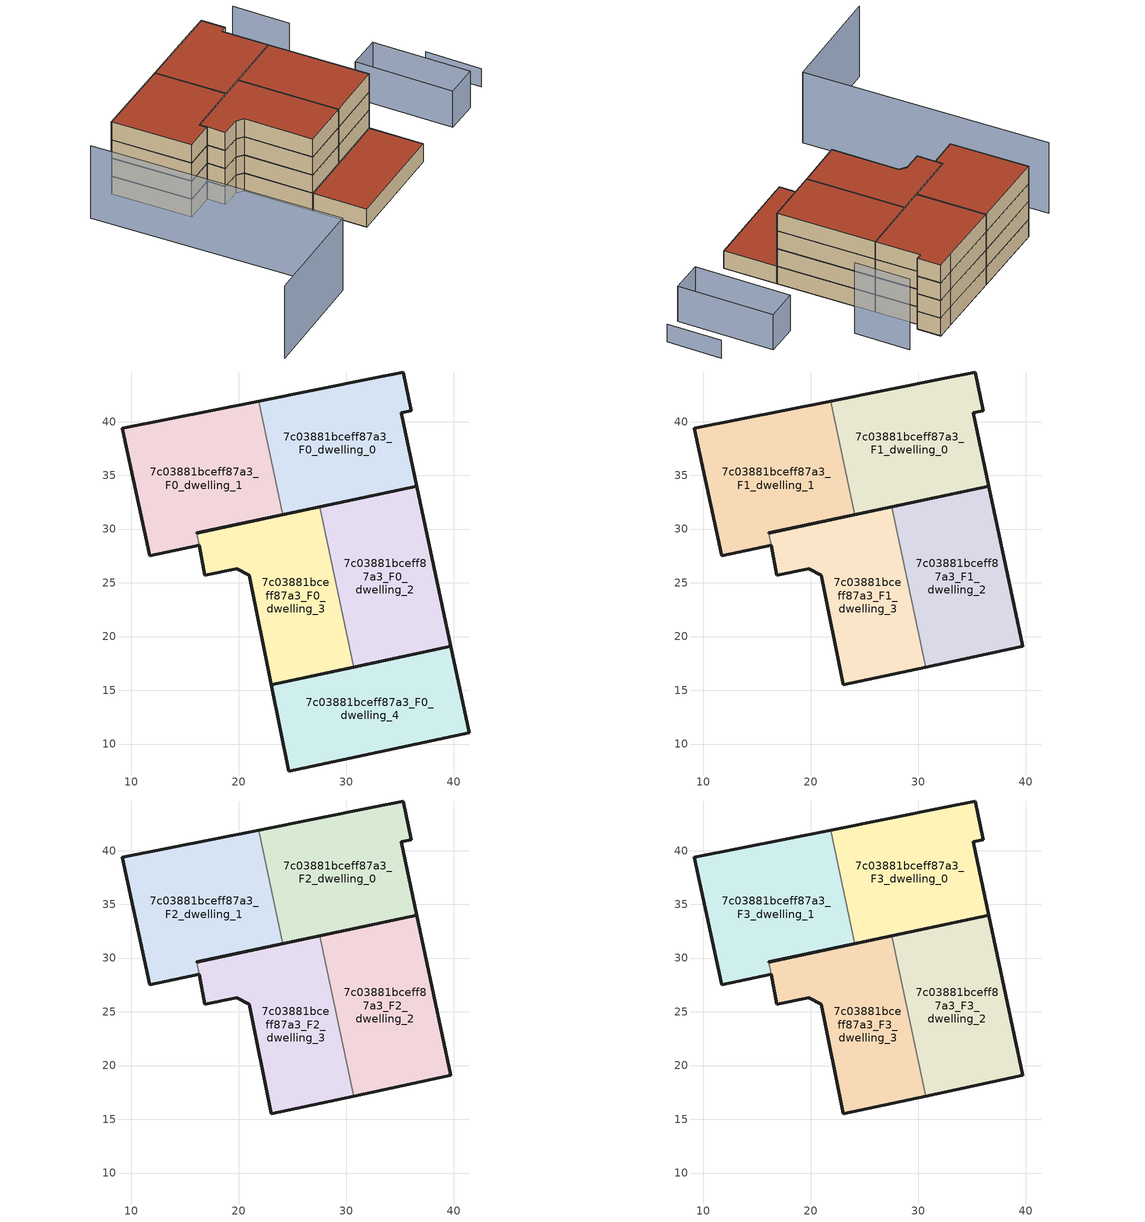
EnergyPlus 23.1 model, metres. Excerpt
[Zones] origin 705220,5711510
7c03881bceff87a3_F0_dwelling_0
 floor ground (EU_floor_Construction): 36.56,33.97 35.1,40.81 36.06,41 35.31,44.62 32.45,44.03 21.85,41.9 24.1,31.33 z0
 wall outside (EU_wall_Construction): 21.85,41.9 32.45,44.03 35.31,44.62 36.06,41 35.1,40.81 36.56,33.97 24.1,31.33 z0:3
 wall to 7c03881bceff87a3_F0_dwelling_1 (EU_wall_Construction): 24.1,31.33 21.86,41.9 z0:3
7c03881bceff87a3_F0_dwelling_1
 floor ground (EU_floor_Construction): 24.1,31.33 21.85,41.9 9.19,39.36 11.73,27.5 16.33,28.48 16.11,29.63 z0
 wall outside (EU_wall_Construction): 24.1,31.33 16.11,29.63 / 16.33,28.48 11.73,27.5 9.19,39.36 21.85,41.9 z0:3
 wall to 7c03881bceff87a3_F0_dwelling_3 (EU_wall_Construction): 16.11,29.63 16.33,28.48 z0:3
7c03881bceff87a3_F0_dwelling_2
 floor ground (EU_floor_Construction): 39.73,19.08 36.56,33.97 27.54,32.06 30.7,17.16 z0
 wall outside (EU_wall_Construction): 27.54,32.06 36.56,33.97 39.73,19.08 30.7,17.16 z0:3
 wall to 7c03881bceff87a3_F0_dwelling_3 (EU_wall_Construction): 30.7,17.16 27.54,32.06 z0:3
7c03881bceff87a3_F0_dwelling_3
 floor ground (EU_floor_Construction): 30.7,17.16 27.54,32.06 16.11,29.64 16.11,29.63 16.33,28.48 16.33,28.47 16.86,25.71 19.82,26.32 20.97,25.69 23.03,15.54 z0
 wall outside (EU_wall_Construction): 16.11,29.63 16.11,29.64 27.54,32.06 / 30.7,17.16 23.03,15.54 20.97,25.69 19.82,26.32 16.86,25.71 16.33,28.47 16.33,28.48 z0:3
7c03881bceff87a3_F0_dwelling_4
 floor ground (EU_floor_Construction): 41.44,11.04 39.73,19.08 23.03,15.54 24.67,7.49 z0
 wall outside (EU_wall_Construction): 23.03,15.54 39.73,19.08 41.44,11.04 24.67,7.49 23.03,15.54 z0:3
 roof outside (EU_roof_Construction): 39.73,19.08 41.44,11.04 24.67,7.49 23.03,15.54 z3
7c03881bceff87a3_F1_dwelling_0
 floor to 7c03881bceff87a3_F0_dwelling_0 (EU_floor_Construction): 36.56,33.97 35.1,40.81 36.05,41 35.31,44.62 32.45,44.03 21.85,41.9 24.1,31.33 z3
 wall outside (EU_wall_Construction): 21.85,41.9 32.45,44.03 35.31,44.62 36.06,41 35.1,40.81 36.56,33.97 24.1,31.33 z3:6
 wall to 7c03881bceff87a3_F1_dwelling_1 (EU_wall_Construction): 24.1,31.33 21.86,41.9 z3:6
7c03881bceff87a3_F1_dwelling_1
 floor to 7c03881bceff87a3_F0_dwelling_1 (EU_floor_Construction): 24.1,31.33 21.85,41.9 9.19,39.36 11.73,27.5 16.33,28.48 16.11,29.63 z3
 wall outside (EU_wall_Construction): 24.1,31.33 16.11,29.63 / 16.33,28.48 11.73,27.5 9.19,39.36 21.85,41.9 z3:6
 wall to 7c03881bceff87a3_F1_dwelling_3 (EU_wall_Construction): 16.11,29.63 16.33,28.48 z3:6
7c03881bceff87a3_F1_dwelling_2
 floor to 7c03881bceff87a3_F0_dwelling_2 (EU_floor_Construction): 39.73,19.08 36.56,33.97 27.54,32.06 30.7,17.16 z3
 wall outside (EU_wall_Construction): 27.54,32.06 36.56,33.97 39.73,19.08 30.7,17.16 z3:6
 wall to 7c03881bceff87a3_F1_dwelling_3 (EU_wall_Construction): 30.7,17.16 27.54,32.06 z3:6
7c03881bceff87a3_F1_dwelling_3
 floor to 7c03881bceff87a3_F0_dwelling_3 (EU_floor_Construction): 30.7,17.16 27.54,32.06 16.11,29.64 16.11,29.63 16.33,28.48 16.33,28.47 16.86,25.71 19.82,26.32 20.97,25.69 23.03,15.54 z3
 wall outside (EU_wall_Construction): 16.11,29.63 16.11,29.64 27.54,32.06 / 30.7,17.16 23.03,15.54 20.97,25.69 19.82,26.32 16.86,25.71 16.33,28.47 16.33,28.48 z3:6
7c03881bceff87a3_F2_dwelling_0
 floor to 7c03881bceff87a3_F1_dwelling_0 (EU_floor_Construction): 36.56,33.97 35.1,40.81 36.05,41 35.31,44.62 32.45,44.03 21.85,41.9 24.1,31.33 z6
 wall outside (EU_wall_Construction): 21.85,41.9 32.45,44.03 35.31,44.62 36.06,41 35.1,40.81 36.56,33.97 24.1,31.33 z6:9
 wall to 7c03881bceff87a3_F2_dwelling_1 (EU_wall_Construction): 24.1,31.33 21.86,41.9 z6:9
7c03881bceff87a3_F2_dwelling_1
 floor to 7c03881bceff87a3_F1_dwelling_1 (EU_floor_Construction): 24.1,31.33 21.85,41.9 9.19,39.36 11.73,27.5 16.33,28.48 16.11,29.63 z6
 wall outside (EU_wall_Construction): 24.1,31.33 16.11,29.63 / 16.33,28.48 11.73,27.5 9.19,39.36 21.85,41.9 z6:9
 wall to 7c03881bceff87a3_F2_dwelling_3 (EU_wall_Construction): 16.11,29.63 16.33,28.48 z6:9
7c03881bceff87a3_F2_dwelling_2
 floor to 7c03881bceff87a3_F1_dwelling_2 (EU_floor_Construction): 39.73,19.08 36.56,33.97 27.54,32.06 30.7,17.16 z6
 wall outside (EU_wall_Construction): 27.54,32.06 36.56,33.97 39.73,19.08 30.7,17.16 z6:9
 wall to 7c03881bceff87a3_F2_dwelling_3 (EU_wall_Construction): 30.7,17.16 27.54,32.06 z6:9
7c03881bceff87a3_F2_dwelling_3
 floor to 7c03881bceff87a3_F1_dwelling_3 (EU_floor_Construction): 30.7,17.16 27.54,32.06 16.11,29.64 16.11,29.63 16.33,28.48 16.33,28.47 16.86,25.71 19.82,26.32 20.97,25.69 23.03,15.54 z6
 wall outside (EU_wall_Construction): 16.11,29.63 16.11,29.64 27.54,32.06 / 30.7,17.16 23.03,15.54 20.97,25.69 19.82,26.32 16.86,25.71 16.33,28.47 16.33,28.48 z6:9
7c03881bceff87a3_F3_dwelling_0
 floor to 7c03881bceff87a3_F2_dwelling_0 (EU_floor_Construction): 36.56,33.97 35.1,40.81 36.05,41 35.31,44.62 32.45,44.03 21.85,41.9 24.1,31.33 z9
 wall outside (EU_wall_Construction): 21.85,41.9 32.45,44.03 35.31,44.62 36.06,41 35.1,40.81 36.56,33.97 24.1,31.33 z9:12
 wall to 7c03881bceff87a3_F3_dwelling_1 (EU_wall_Construction): 24.1,31.33 21.86,41.9 z9:12
 roof outside (EU_roof_Construction): 35.31,44.62 36.06,41 35.1,40.81 36.56,33.97 24.1,31.33 21.85,41.9 32.45,44.03 z12
7c03881bceff87a3_F3_dwelling_1
 floor to 7c03881bceff87a3_F2_dwelling_1 (EU_floor_Construction): 24.1,31.33 21.85,41.9 9.19,39.36 11.73,27.5 16.33,28.48 16.11,29.63 z9
 wall outside (EU_wall_Construction): 24.1,31.33 16.11,29.63 / 16.33,28.48 11.73,27.5 9.19,39.36 21.85,41.9 z9:12
 wall to 7c03881bceff87a3_F3_dwelling_3 (EU_wall_Construction): 16.11,29.63 16.33,28.48 z9:12
 roof outside (EU_roof_Construction): 21.85,41.9 24.1,31.33 16.11,29.63 16.33,28.48 11.73,27.5 9.19,39.36 z12
7c03881bceff87a3_F3_dwelling_2
 floor to 7c03881bceff87a3_F2_dwelling_2 (EU_floor_Construction): 39.73,19.08 36.56,33.97 27.54,32.06 30.7,17.16 z9
 wall outside (EU_wall_Construction): 27.54,32.06 36.56,33.97 39.73,19.08 30.7,17.16 z9:12
 wall to 7c03881bceff87a3_F3_dwelling_3 (EU_wall_Construction): 30.7,17.16 27.54,32.06 z9:12
 roof outside (EU_roof_Construction): 36.56,33.97 39.73,19.08 30.7,17.16 27.54,32.06 z12
7c03881bceff87a3_F3_dwelling_3
 floor to 7c03881bceff87a3_F2_dwelling_3 (EU_floor_Construction): 30.7,17.16 27.54,32.06 16.11,29.64 16.11,29.63 16.33,28.48 16.33,28.47 16.86,25.71 19.82,26.32 20.97,25.69 23.03,15.54 z9
 wall outside (EU_wall_Construction): 16.11,29.63 16.11,29.64 27.54,32.06 / 30.7,17.16 23.03,15.54 20.97,25.69 19.82,26.32 16.86,25.71 16.33,28.47 16.33,28.48 z9:12
 roof outside (EU_roof_Construction): 27.54,32.06 30.7,17.16 23.03,15.54 20.97,25.69 19.82,26.32 16.86,25.71 16.33,28.47 16.33,28.48 16.11,29.63 16.11,29.64 z12
shading: 3.13,38.04 11.15,0.87 / 11.15,0.87 -6.07,-2.84 / 42.23,34.91 40.6,43.33 z0:12; 59.97,15.86 58.37,24.1 z0:3; 50.18,12.94 47.3,27.51 / 47.3,27.51 52.39,28.51 / 52.39,28.51 55.26,13.94 / 55.26,13.94 50.18,12.94 z0:6
[Building]
EU S2 Campaign: North Axis=0; Terrain=City; Solar Distribution=FullExterior
[Site:Location]
London: Latitude=51.5; Longitude=-0.5; Time Zone=0; Elevation=25
[SizingPeriod:WeatherFileDays]
AnnualSizingPeriod: Begin Month=1; Begin Day of Month=1; End Month=12; End Day of Month=31; Day of Week for Start Day=Monday; Use Weather File Daylight Saving Period=No; Use Weather File Rain and Snow Indicators=No
[MATERIAL]
EU_InternalMass_Material: Roughness=MediumRough; Thickness=0.1; Conductivity=1; Density=1800; Specific Heat=900; Thermal Absorptance=0.9; Solar Absorptance=0.7; Visible Absorptance=0.7
[MATERIAL:NOMASS] Roughness=MediumRough; Thermal Absorptance=0.9; Solar Absorptance=0.7; Visible Absorptance=0.7
Name | Thermal Resistance
EU_wall_NoMass | 1.04674
EU_roof_NoMass | 4.32442
EU_floor_NoMass | 2.04616
[CONSTRUCTION]
EU_wall_Construction: EU_wall_NoMass
EU_roof_Construction: EU_roof_NoMass
EU_floor_Construction: EU_floor_NoMass
EU_InternalMass_Construction: EU_InternalMass_Material
[ZONE] Type=1; Multiplier=1; Ceiling Height=autocalculate; Floor Area=autocalculate; Part of Total Floor Area=Yes
Name | Volume
7c03881bceff87a3_F0_dwelling_0; 7c03881bceff87a3_F1_dwelling_0; 7c03881bceff87a3_F2_dwelling_0; 7c03881bceff87a3_F3_dwelling_0 | 421.269
7c03881bceff87a3_F0_dwelling_1 | 437.907
7c03881bceff87a3_F1_dwelling_1; 7c03881bceff87a3_F2_dwelling_1; 7c03881bceff87a3_F3_dwelling_1 | 437.908
7c03881bceff87a3_F0_dwelling_2 | 421.263
7c03881bceff87a3_F1_dwelling_2; 7c03881bceff87a3_F2_dwelling_2; 7c03881bceff87a3_F3_dwelling_2 | 421.264
7c03881bceff87a3_F0_dwelling_3; 7c03881bceff87a3_F1_dwelling_3; 7c03881bceff87a3_F2_dwelling_3; 7c03881bceff87a3_F3_dwelling_3 | 404.659
7c03881bceff87a3_F0_dwelling_4 | 421.258
[INTERNALMASS] Construction=EU_InternalMass_Construction
Name | Zone or ZoneList | Surface Area
7c03881bceff87a3_F0_dwelling_0_EU_InternalMass | 7c03881bceff87a3_F0_dwelling_0 | 140.422
7c03881bceff87a3_F0_dwelling_1_EU_InternalMass | 7c03881bceff87a3_F0_dwelling_1 | 145.968
7c03881bceff87a3_F0_dwelling_2_EU_InternalMass | 7c03881bceff87a3_F0_dwelling_2 | 140.424
7c03881bceff87a3_F0_dwelling_3_EU_InternalMass | 7c03881bceff87a3_F0_dwelling_3 | 134.885
7c03881bceff87a3_F0_dwelling_4_EU_InternalMass | 7c03881bceff87a3_F0_dwelling_4 | 140.42
7c03881bceff87a3_F1_dwelling_0_EU_InternalMass | 7c03881bceff87a3_F1_dwelling_0 | 175.521
7c03881bceff87a3_F1_dwelling_1_EU_InternalMass | 7c03881bceff87a3_F1_dwelling_1 | 175.544
7c03881bceff87a3_F1_dwelling_2_EU_InternalMass | 7c03881bceff87a3_F1_dwelling_2 | 175.535
7c03881bceff87a3_F1_dwelling_3_EU_InternalMass | 7c03881bceff87a3_F1_dwelling_3 | 175.523
7c03881bceff87a3_F2_dwelling_0_EU_InternalMass | 7c03881bceff87a3_F2_dwelling_0 | 175.521
7c03881bceff87a3_F2_dwelling_1_EU_InternalMass | 7c03881bceff87a3_F2_dwelling_1 | 175.544
7c03881bceff87a3_F2_dwelling_2_EU_InternalMass | 7c03881bceff87a3_F2_dwelling_2 | 175.535
7c03881bceff87a3_F2_dwelling_3_EU_InternalMass | 7c03881bceff87a3_F2_dwelling_3 | 175.523
7c03881bceff87a3_F3_dwelling_0_EU_InternalMass | 7c03881bceff87a3_F3_dwelling_0 | 175.521
7c03881bceff87a3_F3_dwelling_1_EU_InternalMass | 7c03881bceff87a3_F3_dwelling_1 | 175.544
7c03881bceff87a3_F3_dwelling_2_EU_InternalMass | 7c03881bceff87a3_F3_dwelling_2 | 175.535
7c03881bceff87a3_F3_dwelling_3_EU_InternalMass | 7c03881bceff87a3_F3_dwelling_3 | 175.523
[OTHEREQUIPMENT] Fuel Type=Electricity; Design Level Calculation Method=Watts/Area; Power per Zone Floor Area=1; Fraction Latent=0; Fraction Radiant=0; Fraction Lost=0; Carbon Dioxide Generation Rate=0; EndUse Subcategory=EU_Step8_InternalGains
Name | Zone or ZoneList or Space or SpaceList | Schedule
EU_Step8_InternalGain_7c03881bceff87a3_F0_dwelling_0_f000 | 7c03881bceff87a3_F0_dwelling_0 | EU_Step8_GainSchedule_7c03881bceff87a3_F0_dwelling_0_f000
EU_Step8_InternalGain_7c03881bceff87a3_F0_dwelling_1_f000 | 7c03881bceff87a3_F0_dwelling_1 | EU_Step8_GainSchedule_7c03881bceff87a3_F0_dwelling_1_f000
EU_Step8_InternalGain_7c03881bceff87a3_F0_dwelling_2_f000 | 7c03881bceff87a3_F0_dwelling_2 | EU_Step8_GainSchedule_7c03881bceff87a3_F0_dwelling_2_f000
EU_Step8_InternalGain_7c03881bceff87a3_F0_dwelling_3_f000 | 7c03881bceff87a3_F0_dwelling_3 | EU_Step8_GainSchedule_7c03881bceff87a3_F0_dwelling_3_f000
EU_Step8_InternalGain_7c03881bceff87a3_F0_dwelling_4_f000 | 7c03881bceff87a3_F0_dwelling_4 | EU_Step8_GainSchedule_7c03881bceff87a3_F0_dwelling_4_f000
EU_Step8_InternalGain_7c03881bceff87a3_F1_dwelling_0_f000 | 7c03881bceff87a3_F1_dwelling_0 | EU_Step8_GainSchedule_7c03881bceff87a3_F1_dwelling_0_f000
EU_Step8_InternalGain_7c03881bceff87a3_F1_dwelling_1_f000 | 7c03881bceff87a3_F1_dwelling_1 | EU_Step8_GainSchedule_7c03881bceff87a3_F1_dwelling_1_f000
EU_Step8_InternalGain_7c03881bceff87a3_F1_dwelling_2_f000 | 7c03881bceff87a3_F1_dwelling_2 | EU_Step8_GainSchedule_7c03881bceff87a3_F1_dwelling_2_f000
EU_Step8_InternalGain_7c03881bceff87a3_F1_dwelling_3_f000 | 7c03881bceff87a3_F1_dwelling_3 | EU_Step8_GainSchedule_7c03881bceff87a3_F1_dwelling_3_f000
EU_Step8_InternalGain_7c03881bceff87a3_F2_dwelling_0_f000 | 7c03881bceff87a3_F2_dwelling_0 | EU_Step8_GainSchedule_7c03881bceff87a3_F2_dwelling_0_f000
EU_Step8_InternalGain_7c03881bceff87a3_F2_dwelling_1_f000 | 7c03881bceff87a3_F2_dwelling_1 | EU_Step8_GainSchedule_7c03881bceff87a3_F2_dwelling_1_f000
EU_Step8_InternalGain_7c03881bceff87a3_F2_dwelling_2_f000 | 7c03881bceff87a3_F2_dwelling_2 | EU_Step8_GainSchedule_7c03881bceff87a3_F2_dwelling_2_f000
EU_Step8_InternalGain_7c03881bceff87a3_F2_dwelling_3_f000 | 7c03881bceff87a3_F2_dwelling_3 | EU_Step8_GainSchedule_7c03881bceff87a3_F2_dwelling_3_f000
EU_Step8_InternalGain_7c03881bceff87a3_F3_dwelling_0_f000 | 7c03881bceff87a3_F3_dwelling_0 | EU_Step8_GainSchedule_7c03881bceff87a3_F3_dwelling_0_f000
EU_Step8_InternalGain_7c03881bceff87a3_F3_dwelling_1_f000 | 7c03881bceff87a3_F3_dwelling_1 | EU_Step8_GainSchedule_7c03881bceff87a3_F3_dwelling_1_f000
EU_Step8_InternalGain_7c03881bceff87a3_F3_dwelling_2_f000 | 7c03881bceff87a3_F3_dwelling_2 | EU_Step8_GainSchedule_7c03881bceff87a3_F3_dwelling_2_f000
EU_Step8_InternalGain_7c03881bceff87a3_F3_dwelling_3_f000 | 7c03881bceff87a3_F3_dwelling_3 | EU_Step8_GainSchedule_7c03881bceff87a3_F3_dwelling_3_f000
[ZONEVENTILATION:DESIGNFLOWRATE] Schedule=EU_AlwaysOn; Design Flow Rate Calculation Method=AirChanges/Hour; Air Changes per Hour=0.488719; Ventilation Type=Natural; Fan Pressure Rise=0; Fan Total Efficiency=1; Constant Term Coefficient=1; Temperature Term Coefficient=0; Velocity Term Coefficient=0; Velocity Squared Term Coefficient=0; Minimum Indoor Temperature=-100; Maximum Indoor Temperature=100; Delta Temperature=-100; Minimum Outdoor Temperature=-100; Maximum Outdoor Temperature=100; Maximum Wind Speed=40
Name | Zone or ZoneList or Space or SpaceList
EU_ConstantAir_7c03881bceff87a3_F0_dwelling_0 | 7c03881bceff87a3_F0_dwelling_0
EU_ConstantAir_7c03881bceff87a3_F0_dwelling_1 | 7c03881bceff87a3_F0_dwelling_1
EU_ConstantAir_7c03881bceff87a3_F0_dwelling_2 | 7c03881bceff87a3_F0_dwelling_2
EU_ConstantAir_7c03881bceff87a3_F0_dwelling_3 | 7c03881bceff87a3_F0_dwelling_3
EU_ConstantAir_7c03881bceff87a3_F0_dwelling_4 | 7c03881bceff87a3_F0_dwelling_4
EU_ConstantAir_7c03881bceff87a3_F1_dwelling_0 | 7c03881bceff87a3_F1_dwelling_0
EU_ConstantAir_7c03881bceff87a3_F1_dwelling_1 | 7c03881bceff87a3_F1_dwelling_1
EU_ConstantAir_7c03881bceff87a3_F1_dwelling_2 | 7c03881bceff87a3_F1_dwelling_2
EU_ConstantAir_7c03881bceff87a3_F1_dwelling_3 | 7c03881bceff87a3_F1_dwelling_3
EU_ConstantAir_7c03881bceff87a3_F2_dwelling_0 | 7c03881bceff87a3_F2_dwelling_0
EU_ConstantAir_7c03881bceff87a3_F2_dwelling_1 | 7c03881bceff87a3_F2_dwelling_1
EU_ConstantAir_7c03881bceff87a3_F2_dwelling_2 | 7c03881bceff87a3_F2_dwelling_2
EU_ConstantAir_7c03881bceff87a3_F2_dwelling_3 | 7c03881bceff87a3_F2_dwelling_3
EU_ConstantAir_7c03881bceff87a3_F3_dwelling_0 | 7c03881bceff87a3_F3_dwelling_0
EU_ConstantAir_7c03881bceff87a3_F3_dwelling_1 | 7c03881bceff87a3_F3_dwelling_1
EU_ConstantAir_7c03881bceff87a3_F3_dwelling_2 | 7c03881bceff87a3_F3_dwelling_2
EU_ConstantAir_7c03881bceff87a3_F3_dwelling_3 | 7c03881bceff87a3_F3_dwelling_3
[HVACTEMPLATE:THERMOSTAT] Constant Heating Setpoint=20; Constant Cooling Setpoint=50
EU_HeatOnly_7c03881bceff87a3_F0_dwelling_0; EU_HeatOnly_7c03881bceff87a3_F0_dwelling_1; EU_HeatOnly_7c03881bceff87a3_F0_dwelling_2; EU_HeatOnly_7c03881bceff87a3_F0_dwelling_3; EU_HeatOnly_7c03881bceff87a3_F0_dwelling_4; EU_HeatOnly_7c03881bceff87a3_F1_dwelling_0; EU_HeatOnly_7c03881bceff87a3_F1_dwelling_1; EU_HeatOnly_7c03881bceff87a3_F1_dwelling_2; EU_HeatOnly_7c03881bceff87a3_F1_dwelling_3; EU_HeatOnly_7c03881bceff87a3_F2_dwelling_0; EU_HeatOnly_7c03881bceff87a3_F2_dwelling_1; EU_HeatOnly_7c03881bceff87a3_F2_dwelling_2; EU_HeatOnly_7c03881bceff87a3_F2_dwelling_3; EU_HeatOnly_7c03881bceff87a3_F3_dwelling_0; EU_HeatOnly_7c03881bceff87a3_F3_dwelling_1; EU_HeatOnly_7c03881bceff87a3_F3_dwelling_2; EU_HeatOnly_7c03881bceff87a3_F3_dwelling_3
[HVACTEMPLATE:ZONE:IDEALLOADSAIRSYSTEM] System Availability Schedule=EU_AlwaysOn; Maximum Heating Supply Air Temperature=50; Minimum Cooling Supply Air Temperature=13; Maximum Heating Supply Air Humidity Ratio=0.0156; Minimum Cooling Supply Air Humidity Ratio=0.0077; Heating Limit=NoLimit; Cooling Limit=NoLimit; Heating Availability Schedule=EU_AlwaysOn; Cooling Availability Schedule=EU_CoolingOff; Dehumidification Control Type=ConstantSensibleHeatRatio; Cooling Sensible Heat Ratio=0.7; Dehumidification Setpoint=60; Humidification Control Type=None; Humidification Setpoint=30; Outdoor Air Method=None; Outdoor Air Flow Rate per Person=0.00944; Outdoor Air Flow Rate per Zone Floor Area=0; Outdoor Air Flow Rate per Zone=0; Demand Controlled Ventilation Type=None; Outdoor Air Economizer Type=NoEconomizer; Heat Recovery Type=None; Sensible Heat Recovery Effectiveness=0.7; Latent Heat Recovery Effectiveness=0.65
Name | Template Thermostat
7c03881bceff87a3_F0_dwelling_0 | EU_HeatOnly_7c03881bceff87a3_F0_dwelling_0
7c03881bceff87a3_F0_dwelling_1 | EU_HeatOnly_7c03881bceff87a3_F0_dwelling_1
7c03881bceff87a3_F0_dwelling_2 | EU_HeatOnly_7c03881bceff87a3_F0_dwelling_2
7c03881bceff87a3_F0_dwelling_3 | EU_HeatOnly_7c03881bceff87a3_F0_dwelling_3
7c03881bceff87a3_F0_dwelling_4 | EU_HeatOnly_7c03881bceff87a3_F0_dwelling_4
7c03881bceff87a3_F1_dwelling_0 | EU_HeatOnly_7c03881bceff87a3_F1_dwelling_0
7c03881bceff87a3_F1_dwelling_1 | EU_HeatOnly_7c03881bceff87a3_F1_dwelling_1
7c03881bceff87a3_F1_dwelling_2 | EU_HeatOnly_7c03881bceff87a3_F1_dwelling_2
7c03881bceff87a3_F1_dwelling_3 | EU_HeatOnly_7c03881bceff87a3_F1_dwelling_3
7c03881bceff87a3_F2_dwelling_0 | EU_HeatOnly_7c03881bceff87a3_F2_dwelling_0
7c03881bceff87a3_F2_dwelling_1 | EU_HeatOnly_7c03881bceff87a3_F2_dwelling_1
7c03881bceff87a3_F2_dwelling_2 | EU_HeatOnly_7c03881bceff87a3_F2_dwelling_2
7c03881bceff87a3_F2_dwelling_3 | EU_HeatOnly_7c03881bceff87a3_F2_dwelling_3
7c03881bceff87a3_F3_dwelling_0 | EU_HeatOnly_7c03881bceff87a3_F3_dwelling_0
7c03881bceff87a3_F3_dwelling_1 | EU_HeatOnly_7c03881bceff87a3_F3_dwelling_1
7c03881bceff87a3_F3_dwelling_2 | EU_HeatOnly_7c03881bceff87a3_F3_dwelling_2
7c03881bceff87a3_F3_dwelling_3 | EU_HeatOnly_7c03881bceff87a3_F3_dwelling_3
[SIZING:ZONE] Zone Cooling Design Supply Air Temperature Input Method=SupplyAirTemperature; Zone Cooling Design Supply Air Temperature=13; Zone Heating Design Supply Air Temperature Input Method=SupplyAirTemperature; Zone Heating Design Supply Air Temperature=50; Zone Cooling Design Supply Air Humidity Ratio=0.008; Zone Heating Design Supply Air Humidity Ratio=0.008; Cooling Design Air Flow Method=DesignDay; Cooling Design Air Flow Rate=0; Cooling Minimum Air Flow per Zone Floor Area=0.000762; Cooling Minimum Air Flow=0; Cooling Minimum Air Flow Fraction=0.2; Heating Design Air Flow Method=DesignDay; Heating Design Air Flow Rate=0; Heating Maximum Air Flow per Zone Floor Area=0.002032; Heating Maximum Air Flow=0.141576; Heating Maximum Air Flow Fraction=0.3; Account for Dedicated Outdoor Air System=No; Dedicated Outdoor Air System Control Strategy=NeutralSupplyAir; Dedicated Outdoor Air Low Setpoint Temperature for Design=autosize; Dedicated Outdoor Air High Setpoint Temperature for Design=autosize; Zone Load Sizing Method=Sensible Load Only No Latent Load; Zone Latent Cooling Design Supply Air Humidity Ratio Input Method=HumidityRatioDifference; Zone Cooling Design Supply Air Humidity Ratio Difference=0.005; Zone Latent Heating Design Supply Air Humidity Ratio Input Method=HumidityRatioDifference; Zone Humidification Design Supply Air Humidity Ratio Difference=0.005
7c03881bceff87a3_F0_dwelling_0; 7c03881bceff87a3_F0_dwelling_1; 7c03881bceff87a3_F0_dwelling_2; 7c03881bceff87a3_F0_dwelling_3; 7c03881bceff87a3_F0_dwelling_4; 7c03881bceff87a3_F1_dwelling_0; 7c03881bceff87a3_F1_dwelling_1; 7c03881bceff87a3_F1_dwelling_2; 7c03881bceff87a3_F1_dwelling_3; 7c03881bceff87a3_F2_dwelling_0; 7c03881bceff87a3_F2_dwelling_1; 7c03881bceff87a3_F2_dwelling_2; 7c03881bceff87a3_F2_dwelling_3; 7c03881bceff87a3_F3_dwelling_0; 7c03881bceff87a3_F3_dwelling_1; 7c03881bceff87a3_F3_dwelling_2; 7c03881bceff87a3_F3_dwelling_3
[SCHEDULE:CONSTANT]
Name | Hourly Value
EU_AlwaysOn | 1
EU_CoolingOff | 0
[SCHEDULE:FILE] Column Number=1; Rows to Skip at Top=0; Number of Hours of Data=8760; Column Separator=Comma; Interpolate to Timestep=No; Minutes per Item=60; Adjust Schedule for Daylight Savings=Yes
Name | File
EU_Step8_GainSchedule_7c03881bceff87a3_F0_dwelling_0_f000 | ../../schedules/7c03881bceff87a3/7c03881bceff87a3_F0_dwelling_0_f000_gain.csv
EU_Step8_GainSchedule_7c03881bceff87a3_F0_dwelling_1_f000 | ../../schedules/7c03881bceff87a3/7c03881bceff87a3_F0_dwelling_1_f000_gain.csv
EU_Step8_GainSchedule_7c03881bceff87a3_F0_dwelling_2_f000 | ../../schedules/7c03881bceff87a3/7c03881bceff87a3_F0_dwelling_2_f000_gain.csv
EU_Step8_GainSchedule_7c03881bceff87a3_F0_dwelling_3_f000 | ../../schedules/7c03881bceff87a3/7c03881bceff87a3_F0_dwelling_3_f000_gain.csv
EU_Step8_GainSchedule_7c03881bceff87a3_F0_dwelling_4_f000 | ../../schedules/7c03881bceff87a3/7c03881bceff87a3_F0_dwelling_4_f000_gain.csv
EU_Step8_GainSchedule_7c03881bceff87a3_F1_dwelling_0_f000 | ../../schedules/7c03881bceff87a3/7c03881bceff87a3_F1_dwelling_0_f000_gain.csv
EU_Step8_GainSchedule_7c03881bceff87a3_F1_dwelling_1_f000 | ../../schedules/7c03881bceff87a3/7c03881bceff87a3_F1_dwelling_1_f000_gain.csv
EU_Step8_GainSchedule_7c03881bceff87a3_F1_dwelling_2_f000 | ../../schedules/7c03881bceff87a3/7c03881bceff87a3_F1_dwelling_2_f000_gain.csv
EU_Step8_GainSchedule_7c03881bceff87a3_F1_dwelling_3_f000 | ../../schedules/7c03881bceff87a3/7c03881bceff87a3_F1_dwelling_3_f000_gain.csv
EU_Step8_GainSchedule_7c03881bceff87a3_F2_dwelling_0_f000 | ../../schedules/7c03881bceff87a3/7c03881bceff87a3_F2_dwelling_0_f000_gain.csv
EU_Step8_GainSchedule_7c03881bceff87a3_F2_dwelling_1_f000 | ../../schedules/7c03881bceff87a3/7c03881bceff87a3_F2_dwelling_1_f000_gain.csv
EU_Step8_GainSchedule_7c03881bceff87a3_F2_dwelling_2_f000 | ../../schedules/7c03881bceff87a3/7c03881bceff87a3_F2_dwelling_2_f000_gain.csv
EU_Step8_GainSchedule_7c03881bceff87a3_F2_dwelling_3_f000 | ../../schedules/7c03881bceff87a3/7c03881bceff87a3_F2_dwelling_3_f000_gain.csv
EU_Step8_GainSchedule_7c03881bceff87a3_F3_dwelling_0_f000 | ../../schedules/7c03881bceff87a3/7c03881bceff87a3_F3_dwelling_0_f000_gain.csv
EU_Step8_GainSchedule_7c03881bceff87a3_F3_dwelling_1_f000 | ../../schedules/7c03881bceff87a3/7c03881bceff87a3_F3_dwelling_1_f000_gain.csv
EU_Step8_GainSchedule_7c03881bceff87a3_F3_dwelling_2_f000 | ../../schedules/7c03881bceff87a3/7c03881bceff87a3_F3_dwelling_2_f000_gain.csv
EU_Step8_GainSchedule_7c03881bceff87a3_F3_dwelling_3_f000 | ../../schedules/7c03881bceff87a3/7c03881bceff87a3_F3_dwelling_3_f000_gain.csv
